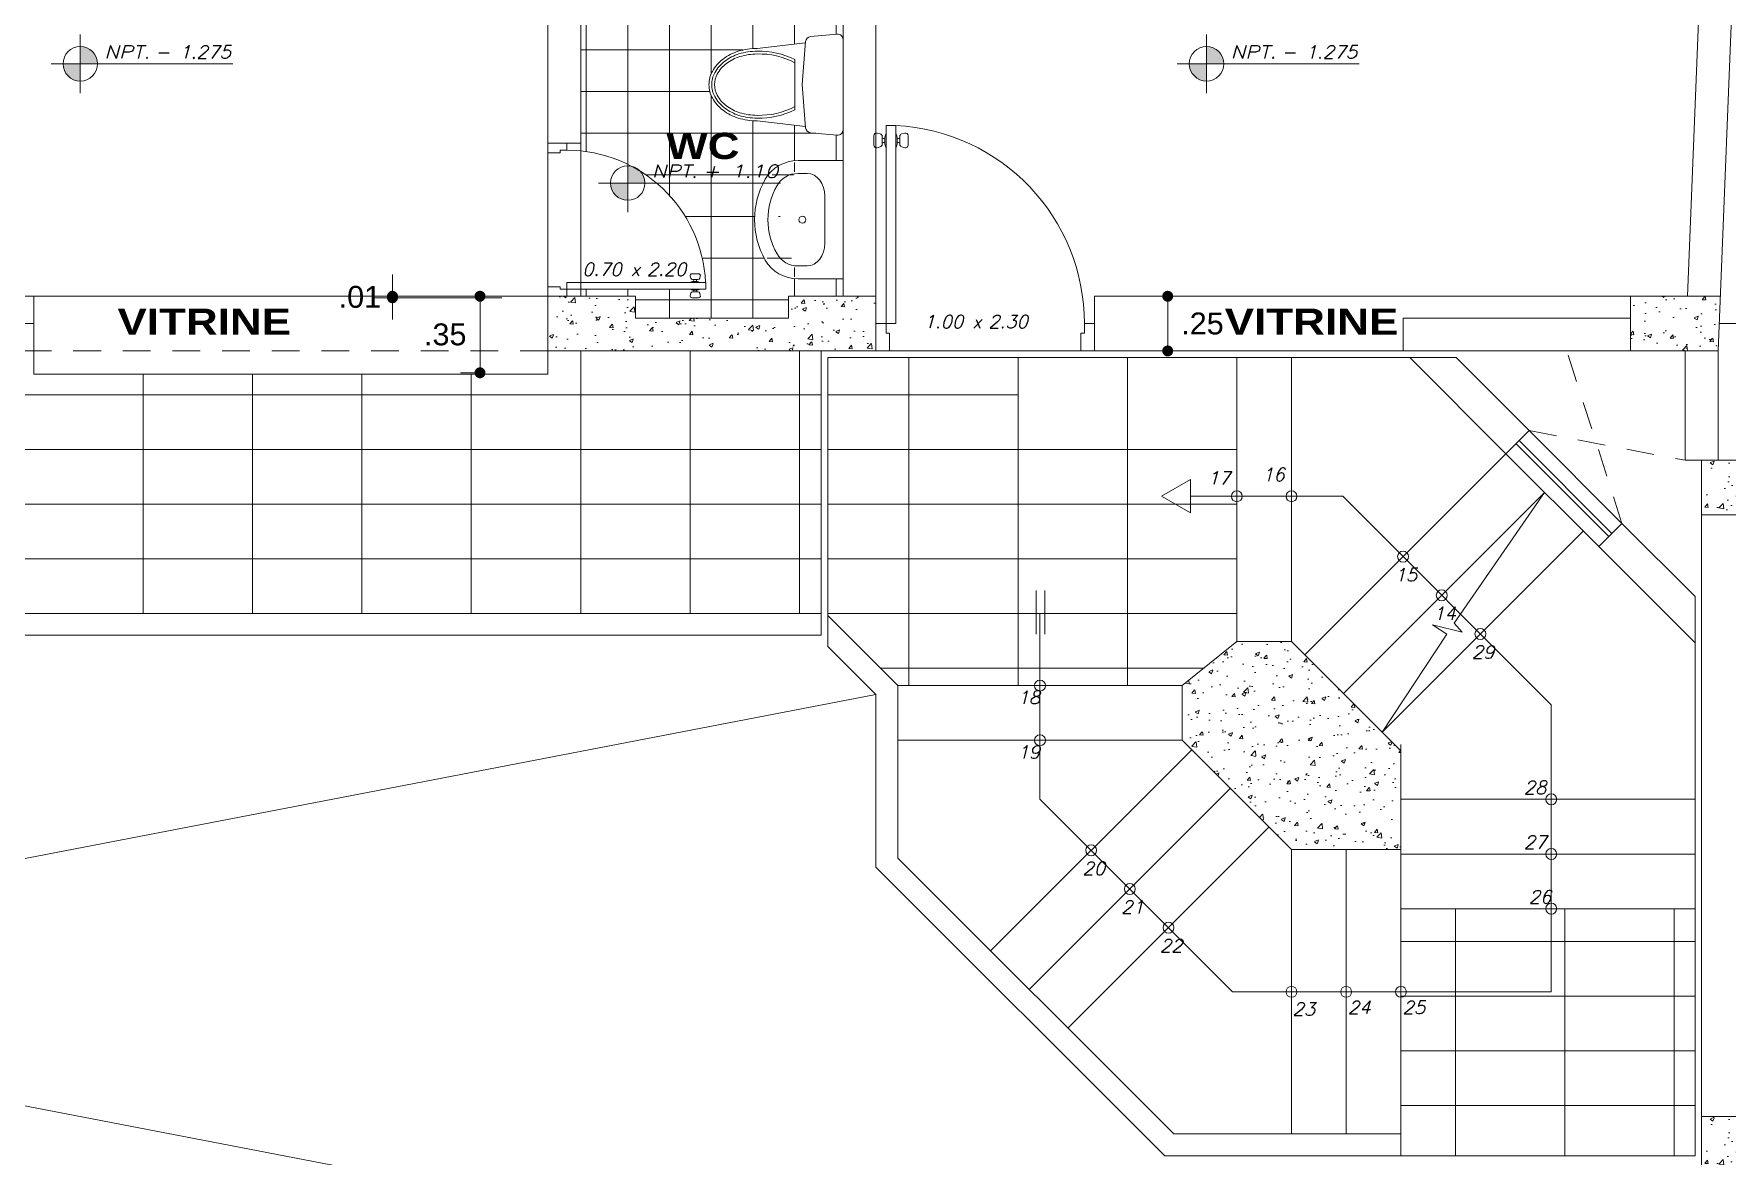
# Model space of a CAD drawing. Header units: millimetres. Extents: x 2178 to 2304, y 1220 to 1359.
# Drawn here: x 2205.57 to 2213.31, y 1290.29 to 1295.42 of the extents above; entities that cross this region are included whole.
import ezdxf
from ezdxf.enums import TextEntityAlignment as Align

# ---------------------------------------------------------------- set-up
doc = ezdxf.new("R2010")
doc.units = ezdxf.units.MM
doc.linetypes.add('CENTER', pattern=[50.800000000000004, 31.75, -6.35, 6.35, -6.35])
doc.linetypes.add('HIDDEN', pattern=[9.524999999999999, 6.35, -3.175])
doc.layers.get('0').update_dxf_attribs({"lineweight": 0})
for name, color, linetype, lineweight in [('carpinteria', 12, 'Continuous', 5), ('COTAS', 40, 'Continuous', 20), ('Ejes22', 50, 'CENTER', 9), ('Mobiliario', 52, 'Continuous', 5), ('PLUMA 1', 46, 'Continuous', 13), ('PLUMA 2', 94, 'Continuous', 15), ('PLUMA 7', 10, 'Continuous', 0), ('PLUMA4', 160, 'Continuous', 40), ('PROY', 13, 'HIDDEN', 13), ('TEXTO', 5, 'Continuous', 18), ('TEXTOS', 42, 'Continuous', 13)]:
    doc.layers.add(name, color=color, linetype=linetype, lineweight=lineweight)
doc.layers.add('pisos....', color=7, linetype='Continuous', lineweight=5, true_color=0x7c7f7e)
doc.styles.add('ARIAL', font='arial.ttf')
doc.styles.add('ARIAL-N', font='arialbd.ttf')
doc.styles.add('SIMPLEX', font='simplex.shx', dxfattribs={"width": 1.2, "oblique": 15})
doc.dimstyles.new('RPM 50', dxfattribs={"dimtxt": 0.1, "dimasz": 0.05, "dimexe": 0.08849999999999973, "dimexo": 0.1535, "dimgap": 0.07099999999999997, "dimtad": 2, "dimtih": 1, "dimtoh": 1, "dimzin": 4, "dimdsep": 46, "dimtxsty": 'ARIAL', "dimblk": 'DOT', "dimcen": 0.4, "dimdle": 0.25, "dimclrd": 8, "dimclre": 8, "dimclrt": 9, "dimadec": 0, "dimazin": 0, "dimtfac": 1, "dimtix": 1, "dimtmove": 0, "dimatfit": 3, "dimldrblk": 'DOT', "dimfxl": 0.5, "dimfxlon": 1, "dimlwd": 0, "dimlwe": 0, "dimarcsym": 0})
pattern_1 = [(49.99999999999999, (1020.136031399712, -473.2546719146419), (0.182184668996004, -0.01593908553890309), [0.01905, -0.20955]), (355, (1020.136031399712, -473.2546719146419), (-0.03524342142496934, 0.1910568452390352), [0.01524, -0.16764058417]), (100.4514447, (1020.151213406712, -473.256000168142), (0.1469412470903533, 0.1751177519121951), [0.01619000879999999, -0.1780902445999999]), (46.18420000000001, (1020.136031399712, -473.2038719146419), (0.2710790408921299, -0.04204232793272715), [0.028575, -0.314325]), (96.63555760999992, (1020.158621299712, -473.207375414642), (0.237404134051503, 0.2474261245977215), [0.02428502314, -0.26713560816]), (351.1841511700001, (1020.136031399712, -473.2038719146419), (0.237404134064977, 0.2474261245855326), [0.02285996707, -0.25145973192]), (21, (1020.161431399712, -473.2165719146419), (0.1516143912691325, -0.1022651981870876), [0.01905, -0.20955]), (326.0000000000001, (1020.161431399712, -473.2165719146419), (0.06180202834764707, 0.1841879661223193), [0.01524, -0.16764]), (71.45144499999999, (1020.174065932312, -473.2250940145418), (0.2134164192787162, 0.08192276888590524), [0.0161900088, -0.1780899376]), (37.50000000000001, (1020.136031399712, -473.2546719146419), (0.003088603250591816, 0.0845550388731531), [0, -0.165608, 0, -0.17018, 0, -0.168275]), (7.499999999999999, (1020.136031399712, -473.2546719146419), (0.06681966251030574, 0.1001805748181195), [0, -0.09702799999999999, 0, -0.161798, 0, -0.06413500000000001]), (327.5, (1020.079389399712, -473.2546719146419), (0.1355905951668714, -0.005728743992673458), [0, -0.0635, 0, -0.19812, 0, -0.26289]), (317.5, (1020.053989399712, -473.2546719146419), (0.148129181386018, 0.02542649103333302), [0, -0.08255, 0, -0.131572, 0, -0.18669])]

# ---------------------------------------------------------------- blocks, each defined once
blk = doc.blocks.new('N')
at = {"linetype": 'Continuous'}
h = blk.add_hatch(color=256, dxfattribs=at)
h.paths.add_polyline_path([(0, 0.1000000000000085), (0, 0), (0.1000000000000014, 0, 0.4142135623730981)])
h.paths.add_polyline_path([(-0.1000000000000014, 0, 0.4142135623730981), (0, -0.1000000000000085), (0, 0)])
for points in [[(0, 0.1700000000000017), (0, -0.1700000000000017)], [(-0.1700000000000017, 0), (0.8870854846603891, 0)]]:
    blk.add_lwpolyline(points)
blk.add_circle((0, 0), 0.1)
at = {"color": 64, "style": 'SIMPLEX', "oblique": 15, "width": 1.2}
blk.add_text('NPT.', height=0.075, dxfattribs=at).set_placement((0.1397908554024241, 0.03140925992012455))
at = {"color": 64, "style": 'SIMPLEX', "oblique": 15, "width": 1.062312430358449}
blk.add_attdef('NIV', text='', height=0.075, dxfattribs=at).set_placement((0.434891932751043, 0.03140925992012455), (0.8749927967566862, 0.03140925992012455), align=Align.FIT)
blk = doc.blocks.new('puerta de 0.80')
for p, q in [((0, 0.7578726278069325), (0, 0.8078726278070008)), ((0, 0.05787262780700075), (0, 0.8078726278070008)), ((0.1000000000000227, 0.770372627806978), (0.1000000000000227, 0.8078726278070008)), ((0, 0.7578726278069325), (0.06500000000005457, 0.7578726278069325)), ((0.06500000000005457, 0.7578726278069325), (0.06500000000005457, 0.770372627806978)), ((0.06500000000005457, 0.770372627806978), (0.1000000000000227, 0.770372627806978)), ((0.7699992280930701, 0.1257452267906274), (0.753031481821381, 0.1257452267906274)), ((0.7699992280930701, 0.1257452267906274), (0.7869669743646455, 0.1257452267906274)), ((0.1000000000000227, 0.08037262780703713), (0.8250000000000455, 0.08037262780703713)), ((0.1000000000000227, 0.04537262780695528), (0.1000000000000227, 0.08037262780703713)), ((0.743372223558481, 0.1131570363396577), (0.7462233707656196, 0.1025164101029077)), ((0.7820575276252839, 0.09510460055400927), (0.7558826290285197, 0.09510460055400927)), ((0.7558826290285197, 0.09510460055400927), (0.7579409285608563, 0.09510460055400927)), ((0.7820575276252839, 0.08545825626470105), (0.7558826290285197, 0.08545825626470105)), ((0.762940928560738, 0.09010460055401381), (0.762940928560738, 0.08545825626470105)), ((0.7770575276252885, 0.09010460055401381), (0.7770575276252885, 0.08545825626470105)), ((0.7841158271576205, 0.09510460055400927), (0.7820575276252839, 0.09510460055400927)), ((0.7966262326275455, 0.1131570363396577), (0.7937750854204069, 0.1025164101029077)), ((0.8250000000000455, 0.08037262780703713), (0.8250000000000455, 0.04537262780695528)), ((0, 0.007872627806932542), (0, 0.05787262780700075)), ((0, 0.05787262780700075), (0.06500000000005457, 0.05787262780700075)), ((0.06500000000005457, 0.04537262780695528), (0.06500000000005457, 0.05787262780700075)), ((0.1000000000000227, 0.04537262780695528), (0.06500000000005457, 0.04537262780695528)), ((0.8250000000000455, 0.04537262780695528), (0.1000000000000227, 0.04537262780695528)), ((0.1000000000000227, 0.04537262780695528), (0.1000000000000227, 0.007872627806932542)), ((0.743372223558481, 0.01258821927433473), (0.7462233707656196, 0.02322884551108473)), ((0.7699992280930701, 2.882325134123676e-08), (0.753031481821381, 2.882325134123676e-08)), ((0.7820575276252839, 0.04028699934929136), (0.7558826290285197, 0.04028699934929136)), ((0.7820575276252839, 0.03064065505998315), (0.7558826290285197, 0.03064065505998315)), ((0.7558826290285197, 0.03064065505998315), (0.7579409285608563, 0.03064065505998315)), ((0.762940928560738, 0.0356406550599786), (0.762940928560738, 0.04028699934929136)), ((0.7699992280930701, 2.882325134123676e-08), (0.7869669743646455, 2.882325134123676e-08)), ((0.8250000000000455, 0.04537262780695528), (0.7720000000000482, 0.04537262780695528)), ((0.7770575276252885, 0.0356406550599786), (0.7770575276252885, 0.04028699934929136)), ((0.7841158271576205, 0.03064065505998315), (0.7820575276252839, 0.03064065505998315)), ((0.7966262326275455, 0.01258821927433473), (0.7937750854204069, 0.02322884551108473))]:
    blk.add_line(p, q)
at = {"linetype": 'Continuous', "lineweight": 0}
for p, q in [((0.7558826290285197, 0.08545825626470105), (0.7419099796773025, 0.08037262780692345)), ((0.7820575276252839, 0.08545825626470105), (0.796030176976501, 0.08037262780692345)), ((0.7558826290285197, 0.04028699934929136), (0.7419099796773025, 0.04537262780695528)), ((0.7820575276252839, 0.04028699934929136), (0.796030176976501, 0.04537262780695528))]:
    blk.add_line(p, q, dxfattribs=at)
for centre, radius, start, end in [((0.1000000000000227, 0.04537262780695528), 0.725, 2.767078666097358, 90), ((0.753031481821381, 0.1157452267906365), 0.01, 90, 195.0000000000087), ((0.7869669743646455, 0.1157452267906365), 0.01, 344.9999999999912, 90), ((0.7558826290285197, 0.1051046005540002), 0.01, 195.0000000001698, 270), ((0.7579409285607426, 0.09010460055401381), 0.005, 0, 90), ((0.7820575276252839, 0.09010460055401381), 0.005, 90, 180), ((0.7841158271575068, 0.1051046005540002), 0.01, 270, 344.9999999998302), ((0.753031481821381, 0.01000002882324225), 0.01, 164.9999999999913, 270), ((0.7558826290285197, 0.02064065505999224), 0.01, 90, 164.9999999998302), ((0.7579409285607426, 0.0356406550599786), 0.005, 270, 0), ((0.7820575276252839, 0.0356406550599786), 0.005, 180, 270), ((0.7841158271575068, 0.02064065505999224), 0.01, 15.00000000016984, 90), ((0.7869669743646455, 0.01000002882324225), 0.01, 270, 15.00000000000872)]:
    blk.add_arc(centre, radius, start, end)
blk = doc.blocks.new('P')
at = {"style": 'SIMPLEX', "oblique": 15}
blk.add_text('x', height=0.06, dxfattribs=at).set_placement((-0.01697368369676155, 0.0255492955629677))
blk.add_attdef('L', text='', height=0.06, dxfattribs=at).set_placement((-0.057659880294743, 0.02554929556297481), align=Align.RIGHT)
blk.add_attdef('H', (0.05806964743619147, 0.02554929556297481), '', height=0.06, dxfattribs=at)
blk = doc.blocks.new('LAVATORIO')
at = {"layer": 'PLUMA 1', "linetype": 'Continuous', "lineweight": 20}
for p, q in [((-0.2999934783219942, 0.2071363636785648), (-0.2999934783219942, -0.02195454545901754)), ((-0.2999934783219942, 0.2071363636785648), (0.2999934783219942, 0.2071363636785648)), ((0.2999934783219942, 0.2071363636785648), (0.2999934783219942, -0.02195454545901754)), ((-0.1188260869807323, 0.1148181818415779), (0.1188260869807323, 0.1148181818415779)), ((-0.234782608743501, 0.02386363636850319), (-0.234782608743501, -0.02195454545901754)), ((0.234782608743501, 0.02386363636850319), (0.234782608743501, -0.02195454545901754))]:
    blk.add_line(p, q, dxfattribs=at)
blk.add_circle((0, 0), 0.01750000000356522, dxfattribs=at)
at = {"layer": 'PLUMA 1', "linetype": 'Continuous', "lineweight": 20, "extrusion": (0, 0, -1)}
for centre, major_axis, ratio, start_param, end_param in [((-0.1188260869807323, 0.02386363636850319), (0.1159565217627687, 2.11200665065676e-14), 0.7846746081733931, 3.141592653590338, 4.712388980384833), ((0.1188260869807323, 0.02386363636850319), (-0.1159565217627687, 9.952126509930016e-14), 0.7846746081733929, 1.570796326794223, 3.1415926535887), ((-0.1188521754517069, -0.02195454545901754), (2.795176774598603e-13, 0.1893818215381344), 0.9565217391304283, 3.638567482427635, 4.712388980383277), ((-0.1188521754517069, -0.02195454545901754), (-1.25662522260505e-12, 0.1212000033427651), 0.9565217391302343, 3.638567482442401, 4.712388980394607), ((0.1188521754517069, -0.02195454545901754), (1.256475748923904e-12, 0.1212000033427651), 0.9565217391302343, 1.57079632678498, 2.644617824737187), ((0.1188521754517069, -0.02195454545901754), (-2.791350386132135e-13, 0.1893818215381344), 0.9565217391304283, 1.570796326796306, 2.64461782475195), ((0, 0.2071363636785648), (-2.207522384136759e-16, 0.3818181859691521), 0.9565217391303741, 2.64461781258921, 3.638567494590378), ((0, 0.2071363636785648), (1.873049312265182e-16, 0.4500000041648561), 0.9565217391303545, 2.644617814432515, 3.638567492747071)]:
    blk.add_ellipse(centre, major_axis=major_axis, ratio=ratio, start_param=start_param, end_param=end_param, dxfattribs=at)
blk = doc.blocks.new('A$C17BD6781')
at = {"layer": 'Mobiliario', "linetype": 'Continuous'}
for p, q in [((0.0470258381902795, 0.2024778968581415), (0.07702583819028064, 0.4624778968581325)), ((0.4970258381902681, 0.2024778968581415), (0.467025838190267, 0.4624778968581325)), ((0.2720258381902738, 0.2200000207519395), (0.04046188830088226, 0.2019667219995256)), ((0.1371245447934086, 0.2600000207519599), (0.406927131587139, 0.2600000207519599)), ((0.2720258381902738, 0.2200000207519395), (0.5035897880796654, 0.2019667219995256)), ((2.658856601556181e-08, 0.03271609313324575), (0.01291432294007677, 0.1747733529997788)), ((0.5440516497919816, 0.03271609313324575), (0.5311373534404709, 0.1747733529997788)), ((0.0298768227825974, 2.075196903206233e-08), (0.5141748535979502, 2.075196903206233e-08))]:
    blk.add_line(p, q, dxfattribs=at)
for points in [[(0.467025838190267, 0.4624778968581325, 0.07568148098942781), (0.4514763274974598, 0.564619449634364, 0.08594715031423093), (0.409911660521658, 0.6457161817953931, 0.1060218382171382), (0.3436150782673906, 0.7032144903049868, 0.1264657149685374), (0.2720258381902738, 0.7216159645624032, 0.1264657149685252), (0.2004365981131571, 0.7032144903049868, 0.1060218382171112), (0.1341400158588897, 0.6457161817953931, 0.08594715031425326), (0.09257534888308783, 0.564619449634364, 0.07568148098944026), (0.07702583819028064, 0.4624778968581325, 0.07568148098943636)], [(0.4520258381902806, 0.4624778968581325, 0.0756814809893859), (0.4371558434836231, 0.5601558482174767, 0.08594715031428633), (0.3979260275471859, 0.6366970575473658, 0.1060218382171535), (0.3363817185640983, 0.6900737708649274, 0.1264657149685132), (0.2720258381902738, 0.7066159645624168, 0.1264657149686313), (0.2076699578163925, 0.6900737708648705, 0.1060218382170392), (0.1461256488333618, 0.6366970575473658, 0.08594715031415015), (0.1068958328969813, 0.5601558482175903, 0.07568148098951734), (0.092025838190267, 0.4624778968581325, 0.07568148098951734)], [(0.4370258381902659, 0.4624778968581325, 0.07568148098938046), (0.422835359469758, 0.5556922468005894, 0.08594715031429338), (0.3859403945727138, 0.6276779332993385, 0.1060218382171472), (0.3291483588608344, 0.6769330514248111, 0.1264657149685263), (0.2720258381902738, 0.6916159645624305, 0.1264657149686292), (0.2149033175196564, 0.6769330514248111, 0.1060218382170225), (0.1581112818078338, 0.6276779332993385, 0.08594715031417827), (0.1212163169108464, 0.5556922468007031, 0.07568148098950629), (0.1070258381902818, 0.4624778968581325, 0.07568148098950629)]]:
    blk.add_lwpolyline(points, format="xyb", dxfattribs=at)
for centre, radius, start, end in [((0.5137349313203856, 0.4501454030077241), 0.4218893808016409, 178.3249151335759, 206.7885795011672), ((0.5137349313203856, 0.4501454030077241), 0.4068893808016409, 178.3249151335759, 207.8601275501853), ((0.03031674506016202, 0.4501454030077241), 0.4068893808016409, 332.1398724498131, 1.675084866424104), ((0.03031674506016202, 0.4501454030077241), 0.4218893808016409, 333.2114204988328, 1.675084866424104), ((0.04279111913410816, 0.1720572806184748), 0.03, 94.45298473469602, 174.8055710922652), ((0.5012605572464395, 0.1720572806184748), 0.03, 5.194428907734862, 85.54701526530398), ((0.0298768227825974, 0.03000002075194175), 0.03, 174.8055710922652, 270), ((0.5141748535979502, 0.03000002075194175), 0.03, 270, 5.194428907734862)]:
    blk.add_arc(centre, radius, start, end, dxfattribs=at)
blk = doc.blocks.new('_DOT')
at = {"color": 0, "linetype": 'ByBlock'}
blk.add_line((-0.5, 0), (-1, 0), dxfattribs=at)
at = {"color": 0, "linetype": 'ByBlock', "const_width": 0.5}
blk.add_lwpolyline([(-0.25, 0, 1), (0.25, 0, 1)], format="xyb", close=True, dxfattribs=at)
blk = doc.blocks.new('*D1271')
at = {"color": 8, "lineweight": 0, "transparency": 16777216}
for p, q in [((2207.208790933534, 1294.271513211598), (2207.208790933534, 1294.321513211598)), ((2207.708790933534, 1294.221513211598), (2207.120290933534, 1294.221513211598)), ((2207.708790933534, 1294.214624662267), (2207.120290933534, 1294.214624662267)), ((2207.208790933534, 1294.214624662267), (2207.208790933534, 1294.221513211598)), ((2207.208790933534, 1294.164624662267), (2207.208790933534, 1294.114624662267))]:
    blk.add_line(p, q, dxfattribs=at)
at = {"layer": 'Defpoints', "color": 0, "transparency": 16777216}
for p in [(2207.208790933534, 1294.221513211598), (2207.919248934217, 1294.214624662267), (2208.319248934217, 1294.221513211598)]:
    blk.add_point(p, dxfattribs=at)
at = {"color": 8, "lineweight": 0, "transparency": 16777216, "xscale": 0.05, "yscale": 0.05, "zscale": 0.05}
for p, rotation in [((2207.208790933534, 1294.221513211598), 270), ((2207.208790933534, 1294.214624662267), 90)]:
    blk.add_blockref('_DOT', p, dxfattribs=dict(at, rotation=rotation))
at = {"color": 9, "transparency": 16777216, "insert": (2207.059857782102, 1294.218068936932), "char_height": 0.1, "attachment_point": 5, "style": 'ARIAL'}
blk.add_mtext('.01', dxfattribs=at)
blk = doc.blocks.new('*D1141')
at = {"color": 8, "lineweight": 0, "transparency": 16777216}
for p, q in [((2207.608998559569, 1294.221513211598), (2207.520498559569, 1294.221513211598)), ((2207.608998559569, 1294.171513211598), (2207.608998559569, 1293.921513211598)), ((2207.608998559569, 1293.871513211599), (2207.520498559569, 1293.871513211599))]:
    blk.add_line(p, q, dxfattribs=at)
at = {"layer": 'Defpoints', "color": 0, "transparency": 16777216}
for p in [(2207.722075995597, 1294.221513211598), (2207.608998559569, 1293.871513211599), (2207.722075995597, 1293.871513211599)]:
    blk.add_point(p, dxfattribs=at)
at = {"color": 8, "lineweight": 0, "transparency": 16777216, "xscale": 0.05, "yscale": 0.05, "zscale": 0.05}
for p, rotation in [((2207.608998559569, 1294.221513211598), 90), ((2207.608998559569, 1293.871513211599), 270)]:
    blk.add_blockref('_DOT', p, dxfattribs=dict(at, rotation=rotation))
at = {"color": 9, "transparency": 16777216, "insert": (2207.450038123007, 1294.046513211598), "char_height": 0.1, "attachment_point": 5, "style": 'ARIAL'}
blk.add_mtext('.35', dxfattribs=at)
blk = doc.blocks.new('*D1306')
at = {"color": 8, "lineweight": 0, "transparency": 16777216}
for p, q in [((2214.499198699295, 1297.421513211598), (2215.087698699295, 1297.421513211598)), ((2214.999198699295, 1297.371513211599), (2214.999198699295, 1294.271513211598)), ((2214.499198699295, 1294.221513211598), (2215.087698699295, 1294.221513211598))]:
    blk.add_line(p, q, dxfattribs=at)
at = {"layer": 'Defpoints', "color": 0, "transparency": 16777216}
for p in [(2213.018216094102, 1297.421513211598), (2212.869248934217, 1294.221513211598), (2214.999198699295, 1294.221513211598)]:
    blk.add_point(p, dxfattribs=at)
at = {"color": 8, "lineweight": 0, "transparency": 16777216, "xscale": 0.05, "yscale": 0.05, "zscale": 0.05}
for p, rotation in [((2214.999198699295, 1297.421513211598), 90), ((2214.999198699295, 1294.221513211598), 270)]:
    blk.add_blockref('_DOT', p, dxfattribs=dict(at, rotation=rotation))
at = {"color": 9, "transparency": 16777216, "insert": (2215.19987127774, 1295.821513211598), "char_height": 0.1, "attachment_point": 5, "style": 'ARIAL'}
blk.add_mtext('3.20', dxfattribs=at)
blk = doc.blocks.new('*D1307')
at = {"color": 8, "lineweight": 0, "transparency": 16777216}
for p, q in [((2214.499198699295, 1294.221513211598), (2215.087698699295, 1294.221513211598)), ((2214.999198699295, 1294.171513211598), (2214.999198699295, 1294.021513211598)), ((2214.499198699295, 1293.971513211598), (2215.087698699295, 1293.971513211598))]:
    blk.add_line(p, q, dxfattribs=at)
at = {"layer": 'Defpoints', "color": 0, "transparency": 16777216}
for p in [(2212.869248934217, 1294.221513211598), (2212.869248934217, 1293.971513211598), (2214.999198699295, 1293.971513211598)]:
    blk.add_point(p, dxfattribs=at)
at = {"color": 8, "lineweight": 0, "transparency": 16777216, "xscale": 0.05, "yscale": 0.05, "zscale": 0.05}
for p, rotation in [((2214.999198699295, 1294.221513211598), 90), ((2214.999198699295, 1293.971513211598), 270)]:
    blk.add_blockref('_DOT', p, dxfattribs=dict(at, rotation=rotation))
at = {"color": 9, "transparency": 16777216, "insert": (2215.158159135858, 1294.096513211598), "char_height": 0.1, "attachment_point": 5, "style": 'ARIAL'}
blk.add_mtext('.25', dxfattribs=at)
blk = doc.blocks.new('*D1308')
at = {"color": 8, "lineweight": 0, "transparency": 16777216}
for p, q in [((2214.499198699295, 1293.971513211598), (2215.087698699295, 1293.971513211598)), ((2214.999198699295, 1293.921513211598), (2214.999198699295, 1293.521513211598)), ((2214.499198699295, 1293.471513211598), (2215.087698699295, 1293.471513211598))]:
    blk.add_line(p, q, dxfattribs=at)
at = {"layer": 'Defpoints', "color": 0, "transparency": 16777216}
for p in [(2212.869248934217, 1293.971513211598), (2213.119248934217, 1293.471513211598), (2214.999198699295, 1293.471513211598)]:
    blk.add_point(p, dxfattribs=at)
at = {"color": 8, "lineweight": 0, "transparency": 16777216, "xscale": 0.05, "yscale": 0.05, "zscale": 0.05}
for p, rotation in [((2214.999198699295, 1293.971513211598), 90), ((2214.999198699295, 1293.471513211598), 270)]:
    blk.add_blockref('_DOT', p, dxfattribs=dict(at, rotation=rotation))
at = {"color": 9, "transparency": 16777216, "insert": (2215.157613433265, 1293.721513211598), "char_height": 0.1, "attachment_point": 5, "style": 'ARIAL'}
blk.add_mtext('.50', dxfattribs=at)
blk = doc.blocks.new('F1')
for points in [[(-0.1000000000000014, 0.01999999999999602), (0.1000000000000085, 0.01999999999999602)], [(-0.09999999999999432, -0.02000000000000313), (0.1000000000000014, -0.02000000000000313)]]:
    blk.add_lwpolyline(points)
blk = doc.blocks.new('*D1336')
at = {"color": 8, "lineweight": 0, "transparency": 16777216}
for p, q in [((2210.7531454828, 1294.221513211598), (2210.8416454828, 1294.221513211598)), ((2210.7531454828, 1294.021513211598), (2210.7531454828, 1294.171513211598)), ((2210.7531454828, 1293.971513211598), (2210.8416454828, 1293.971513211598))]:
    blk.add_line(p, q, dxfattribs=at)
at = {"layer": 'Defpoints', "color": 0, "transparency": 16777216}
for p in [(2210.753145482797, 1294.221513211598), (2210.7531454828, 1294.221513211598), (2210.753145482797, 1293.971513211598)]:
    blk.add_point(p, dxfattribs=at)
at = {"color": 8, "lineweight": 0, "transparency": 16777216, "xscale": 0.05, "yscale": 0.05, "zscale": 0.05}
for p, rotation in [((2210.7531454828, 1294.221513211598), 90), ((2210.7531454828, 1293.971513211598), 270)]:
    blk.add_blockref('_DOT', p, dxfattribs=dict(at, rotation=rotation))
at = {"color": 9, "transparency": 16777216, "insert": (2210.912105919363, 1294.096513211598), "char_height": 0.1, "attachment_point": 5, "style": 'ARIAL'}
blk.add_mtext('.25', dxfattribs=at)

msp = doc.modelspace()

# ---------------------------------------------------------------- hatches: boundary and pattern name
h = msp.add_hatch()
h.set_pattern_fill('AR-CONC', color=256, scale=0.001)
h.set_pattern_definition(pattern_1)
h.paths.add_polyline_path([(2208.319248934216, 1294.221513211598), (2207.919248934216, 1294.221513211598), (2207.919248934216, 1293.971513211598), (2208.319248934216, 1293.971513211598), (2209.419248934216, 1293.971513211598), (2209.419248934216, 1294.221513211598), (2209.019248934216, 1294.221513211598), (2209.019248934216, 1294.121513211598), (2208.319248934216, 1294.121513211598)])
h = msp.add_hatch()
h.set_pattern_fill('AR-CONC', color=256, scale=0.001)
h.set_pattern_definition(pattern_1)
h.paths.add_polyline_path([(2212.869248934216, 1294.221513211598), (2212.869248934216, 1293.971513211598), (2213.269248934216, 1293.971513211598), (2213.279314282857, 1294.221513211598)])
h = msp.add_hatch()
h.set_pattern_fill('AR-CONC', color=256, scale=0.001)
h.set_pattern_definition([(49.99999999999999, (1020.136031399712, -470.2546719146421), (0.182184668996004, -0.01593908553890309), [0.01905, -0.20955]), (355, (1020.136031399712, -470.2546719146421), (-0.03524342142496934, 0.1910568452390352), [0.01524, -0.16764058417]), (100.4514447, (1020.151213406712, -470.2560001681422), (0.1469412470903533, 0.1751177519121951), [0.01619000879999999, -0.1780902445999999]), (46.18420000000001, (1020.136031399712, -470.2038719146421), (0.2710790408921299, -0.04204232793272715), [0.028575, -0.314325]), (96.63555760999992, (1020.158621299712, -470.2073754146422), (0.237404134051503, 0.2474261245977215), [0.02428502314, -0.26713560816]), (351.1841511700001, (1020.136031399712, -470.2038719146421), (0.237404134064977, 0.2474261245855326), [0.02285996707, -0.25145973192]), (21, (1020.161431399712, -470.2165719146421), (0.1516143912691325, -0.1022651981870876), [0.01905, -0.20955]), (326.0000000000001, (1020.161431399712, -470.2165719146421), (0.06180202834764707, 0.1841879661223193), [0.01524, -0.16764]), (71.45144499999999, (1020.174065932312, -470.225094014542), (0.2134164192787162, 0.08192276888590524), [0.0161900088, -0.1780899376]), (37.50000000000001, (1020.136031399712, -470.2546719146421), (0.003088603250591816, 0.0845550388731531), [0, -0.165608, 0, -0.17018, 0, -0.168275]), (7.499999999999999, (1020.136031399712, -470.2546719146421), (0.06681966251030574, 0.1001805748181195), [0, -0.09702799999999999, 0, -0.161798, 0, -0.06413500000000001]), (327.5, (1020.079389399712, -470.2546719146421), (0.1355905951668714, -0.005728743992673458), [0, -0.0635, 0, -0.19812, 0, -0.26289]), (317.5, (1020.053989399712, -470.2546719146421), (0.148129181386018, 0.02542649103333302), [0, -0.08255, 0, -0.131572, 0, -0.18669])])
h.paths.add_polyline_path([(2213.794248934216, 1293.221513211598), (2213.794248934216, 1293.471513211598), (2213.194248934216, 1293.471513211598), (2213.194248934216, 1293.221513211598)])
h = msp.add_hatch()
h.set_pattern_fill('AR-CONC', color=256, scale=0.001)
h.set_pattern_definition([(49.99999999999999, (1020.876173698766, -473.2546719146419), (0.182184668996004, -0.01593908553890309), [0.01905, -0.20955]), (355, (1020.876173698766, -473.2546719146419), (-0.03524342142496934, 0.1910568452390352), [0.01524, -0.16764058417]), (100.4514447, (1020.891355705766, -473.256000168142), (0.1469412470903533, 0.1751177519121951), [0.01619000879999999, -0.1780902445999999]), (46.18420000000001, (1020.876173698766, -473.2038719146419), (0.2710790408921299, -0.04204232793272715), [0.028575, -0.314325]), (96.63555760999992, (1020.898763598766, -473.207375414642), (0.237404134051503, 0.2474261245977215), [0.02428502314, -0.26713560816]), (351.1841511700001, (1020.876173698766, -473.2038719146419), (0.237404134064977, 0.2474261245855326), [0.02285996707, -0.25145973192]), (21, (1020.901573698766, -473.2165719146419), (0.1516143912691325, -0.1022651981870876), [0.01905, -0.20955]), (326.0000000000001, (1020.901573698766, -473.2165719146419), (0.06180202834764707, 0.1841879661223193), [0.01524, -0.16764]), (71.45144499999999, (1020.914208231366, -473.2250940145418), (0.2134164192787162, 0.08192276888590524), [0.0161900088, -0.1780899376]), (37.50000000000001, (1020.876173698766, -473.2546719146419), (0.003088603250591816, 0.0845550388731531), [0, -0.165608, 0, -0.17018, 0, -0.168275]), (7.499999999999999, (1020.876173698766, -473.2546719146419), (0.06681966251030574, 0.1001805748181195), [0, -0.09702799999999999, 0, -0.161798, 0, -0.06413500000000001]), (327.5, (1020.819531698766, -473.2546719146419), (0.1355905951668714, -0.005728743992673458), [0, -0.0635, 0, -0.19812, 0, -0.26289]), (317.5, (1020.794131698766, -473.2546719146419), (0.148129181386018, 0.02542649103333302), [0, -0.08255, 0, -0.131572, 0, -0.18669])])
h.paths.add_polyline_path([(2210.819248934216, 1292.191513211598), (2210.819248934216, 1292.441513211598), (2211.069248934216, 1292.643228940351), (2211.319248934216, 1292.643228940351), (2211.819248934216, 1292.143228940351), (2211.819248934216, 1291.691513211598), (2211.319248934216, 1291.691513211598)])
h = msp.add_hatch()
h.set_pattern_fill('AR-CONC', color=256, scale=0.001)
h.set_pattern_definition(pattern_1)
h.paths.add_polyline_path([(2213.794248934216, 1290.221513211598), (2213.794248934216, 1290.471513211598), (2213.194248934216, 1290.471513211598), (2213.194248934216, 1290.221513211598)])
at = {"layer": 'pisos....'}
h = msp.add_hatch(dxfattribs=at)
h.set_pattern_fill('NET', color=256, scale=0.06)
h.set_pattern_definition([(0, (1020.136031399712, -473.2546719146419), (0, 0.1905), []), (90, (1020.136031399712, -473.2546719146419), (-0.1905, 1.166437552015814e-17), [])])
edge = h.paths.add_edge_path()
edge.add_ellipse((2209.063067115992, 1294.67860917645), major_axis=(-0.170443639384357, 2.499081723458499e-13), ratio=0.956521739130593, start_angle=-89.99999999991968, end_angle=-28.47456021661759, ccw=False)
edge.add_line((2209.062918516482, 1294.841636349033), (2209.269248934216, 1294.841636349033))
edge.add_line((2209.269248934216, 1294.841636349033), (2209.269248934216, 1294.98307772664))
edge.add_arc((2209.243748934216, 1294.98307772664), 0.02549999999999673, -95.19442890754982, 0, ccw=False)
edge.add_line((2209.241440272692, 1294.957682449875), (2209.120691601805, 1294.968659601774))
edge.add_arc((2209.12300026333, 1294.994054878539), 0.0255000000000944, 184.4529847348701, 264.80557109245024, ccw=False)
edge.add_line((2209.097577238156, 1294.99207503233), (2209.097142739526, 1294.997654389736))
edge.add_line((2209.097142739526, 1294.997654389736), (2208.876142739526, 1295.023154389736))
edge.add_arc((2208.876142739526, 1295.314915386356), 0.291760996619687, 252.68808428414792, 270, ccw=False)
edge.add_arc((2208.856863726491, 1295.253062910703), 0.2269735820387949, 233.0387361214157, 252.6880842841864, ccw=False)
edge.add_arc((2208.827338286525, 1295.213826164748), 0.177868858861434, 208.830754681469, 233.0387361213607, ccw=False)
edge.add_arc((2208.782063328993, 1295.188904389737), 0.1261879470156083, 180.0000000001032, 208.8307546814521, ccw=False)
edge.add_arc((2208.782063328993, 1295.188904389736), 0.1261879470160389, 151.1692453179555, 179.9999999998968, ccw=False)
edge.add_arc((2208.827338286524, 1295.163982614725), 0.1778688588609801, 126.96126387970901, 151.1692453179983, ccw=False)
edge.add_arc((2208.856863726492, 1295.12474586877), 0.2269735820391569, 107.3119157153069, 126.96126387969781, ccw=False)
edge.add_arc((2208.876142739526, 1295.062893393117), 0.2917609966197344, 90, 107.31191571531679, ccw=False)
edge.add_line((2208.876142739526, 1295.354654389736), (2209.097142739526, 1295.380154389736))
edge.add_line((2209.097142739526, 1295.380154389736), (2209.097577238156, 1295.385733747142))
edge.add_arc((2209.12300026333, 1295.383753900934), 0.0255000000000944, 95.19442890754982, 175.5470152651299, ccw=False)
edge.add_line((2209.120691601805, 1295.409149177699), (2209.241440272692, 1295.420126329598))
edge.add_arc((2209.243748934216, 1295.394731052833), 0.02549999999999673, 0, 95.19442890754982, ccw=False)
edge.add_line((2209.269248934216, 1295.394731052833), (2209.269248934216, 1295.521513211598))
edge.add_line((2209.269248934216, 1295.521513211598), (2208.969248934216, 1295.521513211598))
edge.add_line((2208.969248934216, 1295.521513211598), (2208.069248934216, 1295.521513211598))
edge.add_line((2208.069248934216, 1295.521513211598), (2208.069248934216, 1294.921513211598))
edge.add_line((2208.069248934216, 1294.921513211598), (2208.069248934216, 1294.885614386156))
edge.add_arc((2208.006748934216, 1294.254325711598), 0.6343750000001274, 2.76707866610559, 84.34592333882102, ccw=False)
edge.add_line((2208.640384278874, 1294.284950711598), (2208.641123934216, 1294.284950711598))
edge.add_line((2208.641123934216, 1294.284950711598), (2208.641123934216, 1294.254325711598))
edge.add_line((2208.641123934216, 1294.254325711598), (2208.615775339071, 1294.254325711598))
edge.add_line((2208.615775339071, 1294.254325711598), (2208.603549270888, 1294.249875786698))
edge.add_line((2208.603549270888, 1294.249875786698), (2208.599174270888, 1294.249875786698))
edge.add_line((2208.599174270888, 1294.249875786698), (2208.599174270888, 1294.245810235444))
edge.add_arc((2208.603547501158, 1294.245685808727), 0.00437499999998181, 178.370265780623, 278.0578173602636)
edge.add_arc((2208.605350282979, 1294.232685235444), 0.008750000000019478, 15.0000000010358, 97.81332902532961, ccw=False)
edge.add_line((2208.613802133959, 1294.234949902089), (2208.616296887765, 1294.225639354132))
edge.add_arc((2208.607845036785, 1294.223374687487), 0.008749999999939017, -90, 15.0000000010358, ccw=False)
edge.add_line((2208.607845036785, 1294.214624687487), (2208.592998258797, 1294.214624687487))
edge.add_line((2208.592998258798, 1294.214624687487), (2208.57815148081, 1294.214624687487))
edge.add_arc((2208.57815148081, 1294.223374687487), 0.008749999999939015, 164.9999999989642, 270, ccw=False)
edge.add_line((2208.56969962983, 1294.225639354132), (2208.572194383636, 1294.234949902089))
edge.add_arc((2208.580646234616, 1294.232685235444), 0.008750000000019478, 90, 165.0000000004023, ccw=False)
edge.add_line((2208.580646234616, 1294.241435235444), (2208.582447246707, 1294.241435235444))
edge.add_arc((2208.582447246707, 1294.245810235444), 0.00437499999998181, 270, 360)
edge.add_line((2208.586822246707, 1294.245810235444), (2208.586822246707, 1294.249875786698))
edge.add_line((2208.586822246707, 1294.249875786698), (2208.580646234616, 1294.249875786698))
edge.add_line((2208.580646234616, 1294.249875786698), (2208.568420166434, 1294.254325711598))
edge.add_line((2208.568420166433, 1294.254325711598), (2208.069248934216, 1294.254325711598))
edge.add_line((2208.069248934216, 1294.254325711598), (2208.069248934216, 1294.221513211598))
edge.add_line((2208.069248934216, 1294.221513211598), (2208.319248934216, 1294.221513211598))
edge.add_line((2208.319248934216, 1294.221513211598), (2208.319248934216, 1294.121513211598))
edge.add_line((2208.319248934216, 1294.121513211598), (2209.019248934216, 1294.121513211598))
edge.add_line((2209.019248934216, 1294.121513211598), (2209.019248934216, 1294.221513211598))
edge.add_line((2209.019248934216, 1294.221513211598), (2209.269248934216, 1294.221513211598))
edge.add_line((2209.269248934216, 1294.221513211598), (2209.269248934216, 1294.301648088054))
edge.add_line((2209.269248934216, 1294.301648088054), (2209.062918516482, 1294.301648088054))
edge.add_ellipse((2209.063067115992, 1294.464675260637), major_axis=(0.1704436393843569, 2.49983864526988e-13), ratio=0.9565217391305934, start_angle=208.4745602166175, end_angle=269.9999999999196, ccw=False)
edge.add_ellipse((2209.269248934216, 1294.571642218544), major_axis=(-0.4050000037482276, 4.744386080289655e-16), ratio=0.9565217391312869, start_angle=-28.474560807873104, end_angle=28.474560807873274, ccw=False)

# ---------------------------------------------------------------- linework, layer by layer
for points in [[(2207.919248934216, 1294.921513211598), (2207.919248934216, 1294.221513211598)], [(2208.069248934216, 1294.921513211598), (2208.069248934216, 1294.221513211598)], [(2209.419248934216, 1293.971513211598), (2210.419248934216, 1293.971513211598), (2210.419248934216, 1294.221513211598)], [(2212.869248934216, 1294.221513211598), (2210.419248934216, 1294.221513211598)], [(2209.419248934216, 1293.971513211598), (2211.829442294053, 1293.971513211598), (2211.829442294053, 1293.971513211598)], [(2212.784081724893, 1293.137081933561), (2212.35981765618, 1293.561346002273)], [(2212.830043665669, 1293.183043874338), (2212.405779596957, 1293.60730794305)], [(2212.723977648491, 1293.076977857161), (2212.299713579779, 1293.501241925872)], [(2212.769939589269, 1293.122939797938), (2212.345675520556, 1293.547203866649)]]:
    msp.add_lwpolyline(points)
msp.add_lwpolyline([(2207.919248934216, 1293.864624662267), (2205.569248934216, 1293.864624662267), (2205.569248934216, 1294.221513211598), (2207.919248934216, 1294.221513211598)], close=True)
at = {"layer": 'Ejes22', "linetype": 'CENTER', "lineweight": 9, "ltscale": 0.01}
msp.add_lwpolyline([(2213.274281608537, 1294.096513211598), (2216.149198699291, 1294.096513211598)], dxfattribs=at)
at = {"layer": 'pisos....'}
for points in [[(2208.069248934205, 1292.771513211598), (2208.069248934202, 1293.971513211598)], [(2208.569248934205, 1292.771513211598), (2208.569248934202, 1293.971513211599)], [(2209.069248934205, 1292.771513211598), (2209.069248934202, 1293.971513211601)], [(2209.569248934206, 1292.441513211598), (2209.569248934202, 1293.941513211597)], [(2210.069248934206, 1292.441513211598), (2210.069248934202, 1293.941513211597)], [(2210.569248934206, 1292.441513211598), (2210.569248934202, 1293.941513211598)], [(2211.069248934205, 1292.771513211601), (2211.069248934202, 1293.9415132116)], [(2206.069248934206, 1292.771513211598), (2206.069248934203, 1293.864624662267)], [(2206.569248934205, 1292.771513211598), (2206.569248934203, 1293.864624662267)], [(2207.069248934205, 1292.771513211598), (2207.069248934203, 1293.864624662267)], [(2207.569248934205, 1292.771513211598), (2207.569248934202, 1293.864624662267)], [(2196.019248934216, 1293.771513211598), (2209.169248934216, 1293.771513211598)], [(2209.199248934217, 1293.771513211598), (2210.069248934203, 1293.771513211598)], [(2196.019248934216, 1293.521513211598), (2209.169248934216, 1293.521513211598)], [(2209.199248934217, 1293.521513211598), (2210.069248934203, 1293.521513211598)], [(2211.069248934216, 1293.521513211598), (2209.199248934217, 1293.521513211598)], [(2196.019248934216, 1293.271513211598), (2209.169248934216, 1293.271513211598)], [(2209.199248934217, 1293.271513211598), (2210.069248934204, 1293.271513211598)], [(2211.069248934216, 1293.271513211598), (2209.199248934217, 1293.271513211598)], [(2196.019248934216, 1293.021513211598), (2209.169248934216, 1293.021513211598)], [(2209.199248934217, 1293.021513211598), (2210.069248934205, 1293.021513211598)], [(2211.069248934216, 1293.021513211598), (2209.199248934217, 1293.021513211598)], [(2211.069248934216, 1292.771513211598), (2209.199248934217, 1292.771513211598)], [(2210.918398366557, 1292.521513211598), (2209.439248934216, 1292.521513211598)], [(2193.960670290453, 1289.421513211598), (2209.419248934216, 1292.40009185536)], [(2211.227827577979, 1289.421513211598), (2195.769248934216, 1292.40009185536)], [(2212.06924893421, 1290.291513211598), (2212.069248934207, 1291.421513211598)], [(2212.56924893421, 1290.291513211598), (2212.569248934207, 1291.421513211598)], [(2213.06924893421, 1290.291513211598), (2213.069248934207, 1291.421513211598)], [(2211.819248934216, 1291.271513211598), (2213.164248934214, 1291.271513211598)], [(2211.819248934216, 1291.021513211598), (2213.164248934214, 1291.021513211598)], [(2211.819248934216, 1290.771513211598), (2213.164248934214, 1290.771513211598)], [(2211.819248934216, 1290.521513211598), (2213.164248934213, 1290.521513211598)]]:
    msp.add_lwpolyline(points, dxfattribs=at)
at = {"layer": 'PLUMA 1'}
msp.add_line((2210.169248934216, 1291.922274396055), (2210.169248934216, 1292.771513211598), dxfattribs=at)
for points in [[(2211.73402815483, 1292.228449719737), (2212.029256092956, 1292.676274240587), (2211.964453494771, 1292.718995298851), (2212.099525625318, 1292.685166438564), (2212.062877416465, 1292.727273658823), (2212.476490275075, 1293.324465230576)], [(2211.553132410699, 1293.307371075974), (2210.85727937363, 1293.307371075975)], [(2212.506748934216, 1292.353754552457), (2211.553132410699, 1293.307371075974)], [(2212.506748934216, 1291.041513211598), (2212.506748934216, 1292.353754552457)], [(2211.050010118673, 1291.041513211598), (2210.169248934216, 1291.922274396055)], [(2212.506748934216, 1291.041513211598), (2211.050010118673, 1291.041513211598)]]:
    msp.add_lwpolyline(points, dxfattribs=at)
for centre in [(2211.069248934216, 1293.307371075974), (2211.319248934216, 1293.307371075974), (2211.82948757029, 1293.031015916384), (2212.006264265586, 1292.854239221087), (2212.183040960883, 1292.67746252579), (2210.169248934216, 1292.441513211598), (2210.169248934216, 1292.191513211598), (2212.506748934216, 1291.921513211598), (2210.403132410699, 1291.688390919572), (2212.506748934216, 1291.671513211598), (2210.579909105995, 1291.511614224275), (2212.506748934216, 1291.421513211598), (2210.756685801292, 1291.334837528979), (2211.319248934216, 1291.041513211598), (2211.569248934216, 1291.041513211598), (2211.819248934216, 1291.041513211598)]:
    msp.add_circle(centre, 0.025, dxfattribs=at)
at = {"layer": 'PLUMA 2', "color": 40, "linetype": 'Continuous', "lineweight": 20, "flags": 128}
for points in [[(2209.169248934216, 1292.671513211598), (2209.169248934216, 1293.971513211598)], [(2211.859960047244, 1293.940995458407), (2209.199248934217, 1293.941513211597)], [(2209.199248934217, 1292.620091855359), (2209.199248934217, 1293.941513211597)], [(2211.069248934216, 1292.643228940351), (2211.069248934216, 1293.941513211597)], [(2211.319248934216, 1292.643228940351), (2211.319248934216, 1293.941100676483)], [(2211.380474764236, 1292.58200311033), (2212.299713579778, 1293.501241925872)], [(2211.557251459533, 1292.405226415034), (2212.476490275075, 1293.324465230576)], [(2211.73402815483, 1292.228449719737), (2212.653266970372, 1293.14768853528)], [(2196.019248934216, 1292.771513211598), (2209.169248934216, 1292.771513211598)], [(2209.519248934216, 1292.441513211598), (2209.199248934217, 1292.761513211597)], [(2196.019248934216, 1292.671513211598), (2209.169248934216, 1292.671513211598)], [(2213.164248934216, 1292.636706571436), (2213.164248934213, 1290.291513211598)], [(2209.419248934216, 1292.40009185536), (2209.199248934217, 1292.620091855359)], [(2209.419248934216, 1291.611614224275), (2209.419248934216, 1292.40009185536)], [(2209.519248934216, 1291.653035580513), (2209.519248934216, 1292.441513211598)], [(2209.519248934216, 1292.441513211598), (2210.819248934216, 1292.441513211598)], [(2210.819248934216, 1292.441513211598), (2209.519248934216, 1292.441513211598)], [(2210.819248934216, 1292.191513211598), (2209.519248934216, 1292.191513211598)], [(2210.819248934216, 1292.191513211598), (2209.519248934216, 1292.191513211598)], [(2211.819248934216, 1292.171513211598), (2211.819248934216, 1291.421513211598)], [(2209.943513002928, 1291.228771511801), (2210.86275181847, 1292.148010327343)], [(2209.943513002928, 1291.228771511801), (2210.86275181847, 1292.148010327343)], [(2210.120289698224, 1291.051994816504), (2211.039528513767, 1291.971233632047)], [(2210.120289698224, 1291.051994816504), (2211.039528513767, 1291.971233632047)], [(2213.164248934215, 1291.921513211598), (2211.819248934216, 1291.921513211598)], [(2213.164248934215, 1291.921513211598), (2211.819248934216, 1291.921513211598)], [(2210.297066393521, 1290.875218121207), (2211.216305209064, 1291.79445693675)], [(2210.297066393521, 1290.875218121207), (2211.216305209064, 1291.79445693675)], [(2210.780771303131, 1290.391513211598), (2209.519248934216, 1291.653035580513)], [(2211.319248934216, 1291.691513211598), (2211.319248934216, 1290.391513211598)], [(2211.319248934216, 1291.691513211598), (2211.319248934216, 1290.391513211598)], [(2211.569248934216, 1291.691513211598), (2211.569248934216, 1290.391513211598)], [(2211.569248934216, 1291.691513211598), (2211.569248934216, 1290.391513211598)], [(2213.164248934215, 1291.671513211598), (2211.819248934216, 1291.671513211598)], [(2213.164248934215, 1291.671513211598), (2211.819248934216, 1291.671513211598)], [(2210.739349946894, 1290.291513211598), (2209.419248934216, 1291.611614224275)], [(2213.164248934214, 1291.421513211598), (2211.819248934216, 1291.421513211598)], [(2211.819248934216, 1291.421513211598), (2211.819248934216, 1290.291513211598)], [(2213.164248934214, 1291.421513211598), (2211.819248934216, 1291.421513211598)], [(2211.819248934216, 1291.421513211598), (2211.819248934216, 1290.291513211598)], [(2211.819248934216, 1290.391513211598), (2210.780771303131, 1290.391513211598)], [(2211.819248934216, 1290.391513211598), (2210.780771303131, 1290.391513211598)], [(2211.819248934216, 1290.291513211598), (2210.739349946894, 1290.291513211598)], [(2213.164248934213, 1290.291513211598), (2210.739349946894, 1290.291513211598)]]:
    msp.add_lwpolyline(points, dxfattribs=at)
msp.add_lwpolyline([(2210.725137105194, 1293.307371075974), (2210.85727937363, 1293.383663450227), (2210.85727937363, 1293.231078701722)], close=True, dxfattribs=at)
at = {"layer": 'PLUMA 7'}
for points in [[(2213.418216094101, 1297.671513211598), (2213.269248934216, 1293.971513211598)], [(2207.919248934216, 1297.421513211598), (2207.919248934216, 1294.921513211598)], [(2213.258029221196, 1297.421513211598), (2213.129192758593, 1294.221513211598)], [(2209.269248934216, 1296.721513211598), (2209.269248934216, 1294.221513211598)], [(2209.419248934216, 1296.721513211598), (2209.419248934216, 1294.096513211598)], [(2208.069248934216, 1295.521513211598), (2208.069248934216, 1294.921513211598)], [(2208.069248934216, 1294.921513211598), (2207.919248934216, 1294.921513211598)], [(2208.319248934216, 1294.121513211598), (2208.319248934216, 1294.221513211598), (2207.919248934216, 1294.221513211598), (2207.919248934216, 1293.971513211598), (2208.319248934216, 1293.971513211598)], [(2208.069248934216, 1293.971513211598), (2209.419248934216, 1293.971513211598), (2209.419248934216, 1294.221513211598), (2209.019248934216, 1294.221513211598), (2209.019248934216, 1294.121513211598)], [(2213.279314282857, 1294.221513211598), (2212.869248934216, 1294.221513211598), (2212.869248934216, 1293.971513211598), (2213.269248934216, 1293.971513211598)], [(2209.019248934216, 1294.121513211598), (2208.319248934216, 1294.121513211598)], [(2212.869248934216, 1294.121513211598), (2211.829442294053, 1294.121513211598), (2211.829442294053, 1293.971513211598)], [(2212.869248934216, 1293.971513211598), (2211.829442294053, 1293.971513211598)], [(2213.119248934216, 1293.971513211598), (2213.119248934216, 1293.471513211598)], [(2213.269248934216, 1293.971513211598), (2213.269248934216, 1293.471513211598)], [(2212.299713579779, 1293.501241925872), (2211.859960047244, 1293.940995458407)], [(2212.072133368839, 1293.940954171169), (2211.859960047244, 1293.940995458407)], [(2212.405779596957, 1293.607307943051), (2212.072133368839, 1293.940954171169)], [(2212.299713579779, 1293.501241925872), (2212.405779596957, 1293.607307943051)], [(2213.269248934216, 1293.471513211598), (2213.119248934216, 1293.471513211598)], [(2213.194248934216, 1290.221513211598), (2213.194248934216, 1293.471513211598)], [(2213.194248934216, 1293.471513211598), (2223.244248934217, 1293.471513211598)], [(2212.723977648491, 1293.076977857161), (2212.830043665669, 1293.183043874338)], [(2213.164248934216, 1292.848838605792), (2212.830043665669, 1293.183043874338)], [(2213.164248934216, 1292.636706571436), (2212.723977648491, 1293.07697785716)], [(2213.164248934216, 1292.636706571436), (2213.164248934216, 1292.848838605792)], [(2210.819248934216, 1292.191513211598), (2210.819248934216, 1292.441513211598), (2211.069248934216, 1292.643228940351)], [(2211.069248934216, 1292.643228940351), (2211.319248934216, 1292.643228940351)], [(2211.819248934216, 1292.143228940351), (2211.319248934216, 1292.643228940351)], [(2211.319248934216, 1291.691513211598), (2210.819248934216, 1292.191513211598)], [(2211.819248934216, 1292.143228940351), (2211.819248934216, 1291.691513211598)], [(2211.319248934216, 1291.691513211598), (2211.819248934216, 1291.691513211598)]]:
    msp.add_lwpolyline(points, dxfattribs=at)
for points in [[(2213.194248934216, 1293.221513211598), (2213.794248934216, 1293.221513211598), (2213.794248934216, 1293.471513211598), (2213.194248934216, 1293.471513211598)], [(2213.194248934216, 1290.221513211598), (2213.794248934216, 1290.221513211598), (2213.794248934216, 1290.471513211598), (2213.194248934216, 1290.471513211598)]]:
    msp.add_lwpolyline(points, close=True, dxfattribs=at)
at = {"layer": 'PROY', "ltscale": 0.02, "flags": 128}
for points in [[(2204.569248934216, 1294.221513211598), (2205.569248934216, 1294.221513211598), (2205.569248934216, 1294.221513211598)], [(2207.919248934216, 1293.971513211598), (2201.069248934216, 1293.971513211598)], [(2212.830043665669, 1293.183043874338), (2212.577829638113, 1293.971513211598)], [(2212.405779596957, 1293.607307943051), (2213.119248934216, 1293.471513211598)]]:
    msp.add_lwpolyline(points, dxfattribs=at)

# ---------------------------------------------------------------- block references
at = {"layer": 'carpinteria', "xscale": -1.25, "yscale": 1.25, "zscale": 1.25, "rotation": 270}
for p in [(2204.559408149457, 1293.971513211598), (2209.409408149458, 1293.971513211598)]:
    msp.add_blockref('puerta de 0.80', p, dxfattribs=at)
at = {"layer": 'carpinteria', "xscale": 0.875, "yscale": 0.875, "zscale": 0.875}
msp.add_blockref('puerta de 0.80', (2207.919248934216, 1294.214624662267), dxfattribs=at)
at = {"layer": 'COTAS'}
ref = msp.add_blockref('N', (2205.781435168422, 1295.284247321593), dxfattribs=dict(at, xscale=0.7870854846603947, yscale=0.7870854846603947, zscale=0.7870854846603947))
ref.add_attrib('NIV', '- 1.275', dxfattribs={"layer": '0', "color": 64, "height": 0.05903141134952907, "style": 'SIMPLEX', "oblique": 15, "width": 0.9858259353721427}).set_placement((2206.123732296087, 1295.30896909416), (2206.470129297932, 1295.30896909416), align=Align.FIT)
ref = msp.add_blockref('N', (2210.930679434164, 1295.284247321593), dxfattribs=dict(at, xscale=0.7870854846603947, yscale=0.7870854846603947, zscale=0.7870854846603947))
ref.add_attrib('NIV', '- 1.275', dxfattribs={"layer": '0', "color": 64, "height": 0.05903141134952907, "style": 'SIMPLEX', "oblique": 15, "width": 0.9858259353721429}).set_placement((2211.272976561829, 1295.30896909416), (2211.619373563674, 1295.30896909416), align=Align.FIT)
ref = msp.add_blockref('N', (2208.28457048502, 1294.739017917441), dxfattribs=dict(at, xscale=0.7870854846603947, yscale=0.7870854846603947, zscale=0.7870854846603947))
ref.add_attrib('NIV', '+ 1.10', dxfattribs={"layer": '0', "color": 64, "height": 0.05903141134952907, "style": 'SIMPLEX', "oblique": 15, "width": 1.220081603184946}).set_placement((2208.626867612684, 1294.763739690008), (2208.973264614529, 1294.763739690008), align=Align.FIT)
at = {"layer": 'Mobiliario', "xscale": 0.8500000000000227, "yscale": 0.8500000000000227, "zscale": 0.8500000000000227, "rotation": 90}
msp.add_blockref('A$C17BD6781', (2209.269248951855, 1294.957682427275), dxfattribs=at)
at = {"layer": 'PLUMA 1', "rotation": 89.99999999999999}
msp.add_blockref('F1', (2210.171304790686, 1292.776274539526), dxfattribs=at)
at = {"layer": 'PLUMA4', "xscale": -0.9, "yscale": 0.9, "zscale": 0.9, "rotation": 270}
msp.add_blockref('LAVATORIO', (2209.082826206905, 1294.571642218544), dxfattribs=at)
at = {"layer": 'TEXTOS'}
for p, values in [((2208.314329430544, 1294.289245994041), {'H': '2.20', 'L': '0.70'}), ((2209.875659893351, 1294.050052813228), {'H': '2.30', 'L': '1.00'})]:
    msp.add_blockref('P', p, dxfattribs=at).add_auto_attribs(values)

# ---------------------------------------------------------------- texts
at = {"layer": 'TEXTO', "style": 'ARIAL-N', "width": 1.2}
for s, p in [('WC', (2208.627747893367, 1294.849159691837)), ('VITRINE', (2206.348305992785, 1294.045176833532)), ('VITRINE', (2211.410565957153, 1294.045176833532))]:
    msp.add_text(s, height=0.12, dxfattribs=at).set_placement(p, align=Align.CENTER)
at = {"layer": 'TEXTOS', "style": 'SIMPLEX', "oblique": 15}
for s, p in [('17', (2210.98722424905, 1293.390515158947)), ('16', (2211.236841132228, 1293.406489132823)), ('15', (2211.841815006884, 1292.948353227245)), ('14', (2212.01859170218, 1292.771576531949)), ('29', (2212.195368397477, 1292.594799836652)), ('18', (2210.118067911736, 1292.387580433588)), ('19', (2210.118067911735, 1292.137580433588)), ('28', (2212.432916750024, 1291.975445989607)), ('27', (2212.432916750024, 1291.725445989607)), ('20', (2210.415459847292, 1291.605728230433)), ('26', (2212.455567911736, 1291.475445989607)), ('21', (2210.592236542589, 1291.428951535137)), ('22', (2210.769013237886, 1291.25217483984)), ('23', (2211.375525295887, 1290.962481495287)), ('24', (2211.628699549636, 1290.970188331883)), ('25', (2211.878699549636, 1290.970188331883))]:
    msp.add_text(s, height=0.06, dxfattribs=at).set_placement(p, align=Align.MIDDLE_CENTER)

# ---------------------------------------------------------------- dimensions: what is measured, and where the dimension line sits
for base, p1, p2, picture, middle in [((2214.999198699295, 1294.221513211598), (2213.018216094101, 1297.421513211598), (2212.869248934216, 1294.221513211598), '*D1306', (2215.19987127774, 1295.821513211598)), ((2207.208790933534, 1294.221513211598), (2207.919248934216, 1294.214624662267), (2208.319248934216, 1294.221513211598), '*D1271', (2207.059857782102, 1294.218068936932)), ((2214.999198699295, 1293.971513211598), (2212.869248934216, 1294.221513211598), (2212.869248934216, 1293.971513211598), '*D1307', (2215.158159135858, 1294.096513211598)), ((2214.999198699295, 1293.471513211598), (2212.869248934216, 1293.971513211598), (2213.119248934216, 1293.471513211598), '*D1308', (2215.157613433265, 1293.721513211598))]:
    dim = msp.add_linear_dim(base=base, p1=p1, p2=p2, angle=90, dimstyle='RPM 50', override={"dimtmove": 1})
    dim.commit()
    dim.dimension.update_dxf_attribs({"geometry": picture, "text_midpoint": middle})
for base, p1, p2, picture, middle in [((2207.608998559569, 1293.871513211599), (2207.722075995596, 1294.221513211598), (2207.722075995596, 1293.871513211598), '*D1141', (2207.450038123007, 1294.046513211598)), ((2210.7531454828, 1294.221513211598), (2210.753145482796, 1293.971513211598), (2210.753145482796, 1294.221513211598), '*D1336', (2210.912105919363, 1294.096513211598))]:
    dim = msp.add_linear_dim(base=base, p1=p1, p2=p2, angle=90, dimstyle='RPM 50')
    dim.commit()
    dim.dimension.update_dxf_attribs({"geometry": picture, "text_midpoint": middle})

doc.saveas('drawing.dxf')
